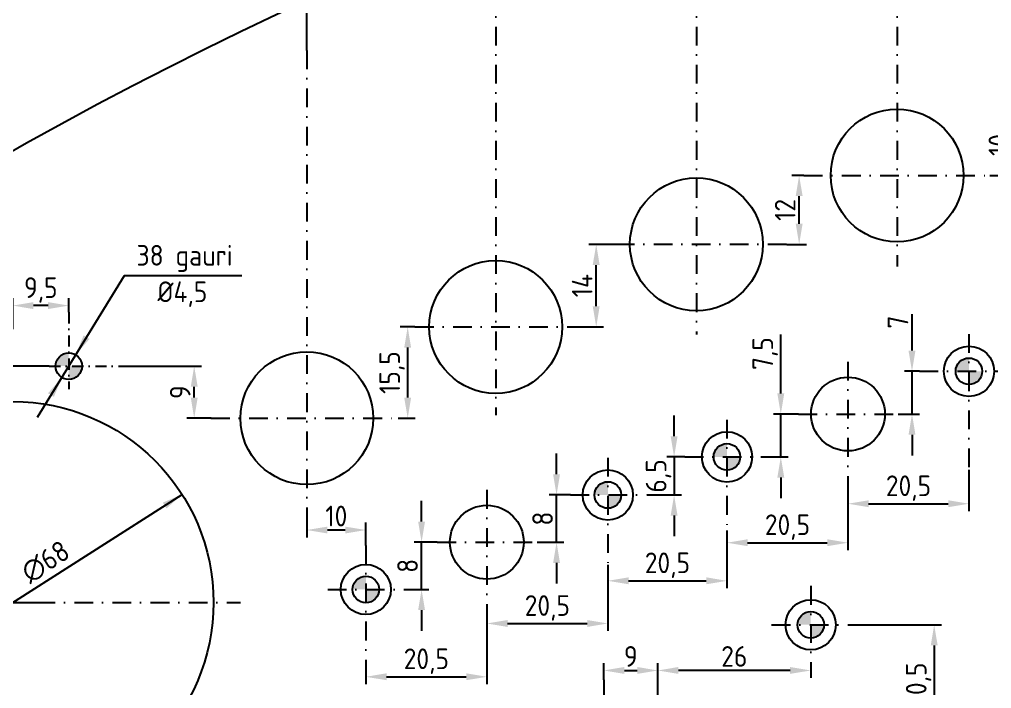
# Model space of a CAD drawing. Header units: millimetres. Extents: x 37 to 1354, y 67 to 1081.
# Drawn here: x 172.2 to 336.9, y 404.3 to 517.7 of the extents above; entities that cross this region are included whole.
import ezdxf

# ---------------------------------------------------------------- set-up
doc = ezdxf.new("R2010")
doc.units = ezdxf.units.MM
doc.linetypes.add('DASHDOT2', pattern=[12.7, 6.35, -3.175, 0, -3.175])
doc.layers.add('AXE', color=1, linetype='DASHDOT2')
doc.layers.add('COTE', color=1, linetype='Continuous')
doc.styles.add('ISOCPR', font='isocp.shx')
doc.dimstyles.new('ISO-25', dxfattribs={"dimtxt": 2.5, "dimasz": 2.5, "dimexe": 1.25, "dimexo": 0.625, "dimtad": 1, "dimtxsty": 'Standard', "dimcen": 2.5, "dimadec": 0, "dimazin": 0, "dimtfac": 1, "dimtmove": 0, "dimatfit": 3, "dimfxl": 1, "dimarcsym": 0})

# ---------------------------------------------------------------- blocks, each defined once
blk = doc.blocks.new('*D363')
at = {"layer": 'COTE', "color": 1, "linetype": 'Continuous', "transparency": 16777216}
for p, q in [((500.56, 581.96), (75.81, 581.96)), ((77.06, 280.46), (77.06, 578.46)), ((788.56, 276.96), (75.81, 276.96))]:
    blk.add_line(p, q, dxfattribs=at)
for points in [[(76.47, 578.46), (77.64, 578.46), (77.06, 581.96)], [(76.47, 280.46), (77.64, 280.46), (77.06, 276.96)]]:
    blk.add_solid(points, dxfattribs=at)
at = {"layer": 'Defpoints', "color": 0, "linetype": 'Continuous', "transparency": 16777216}
for p in [(77.06, 581.96), (500.56, 581.96), (788.56, 276.96)]:
    blk.add_point(p, dxfattribs=at)
at = {"layer": 'COTE', "color": 1, "linetype": 'Continuous', "transparency": 16777216, "insert": (74.68, 436.27), "char_height": 3.5, "attachment_point": 5, "rotation": 90, "style": 'ISOCPR'}
blk.add_mtext('305', dxfattribs=at)
blk = doc.blocks.new('*D365')
at = {"layer": 'COTE', "color": 1, "linetype": 'Continuous', "transparency": 16777216}
for p, q in [((93.06, 436.01), (93.06, 599.21)), ((96.56, 597.96), (904.56, 597.96)), ((908.06, 436.01), (908.06, 599.21))]:
    blk.add_line(p, q, dxfattribs=at)
for points in [[(96.56, 598.55), (96.56, 597.38), (93.06, 597.96)], [(904.56, 598.55), (904.56, 597.38), (908.06, 597.96)]]:
    blk.add_solid(points, dxfattribs=at)
at = {"layer": 'Defpoints', "color": 0, "linetype": 'Continuous', "transparency": 16777216}
for p in [(908.06, 597.96), (93.06, 436.01), (908.06, 436.01)]:
    blk.add_point(p, dxfattribs=at)
at = {"layer": 'COTE', "color": 1, "linetype": 'Continuous', "transparency": 16777216, "insert": (500.56, 600.34), "char_height": 3.5, "attachment_point": 5, "style": 'ISOCPR'}
blk.add_mtext('815', dxfattribs=at)
blk = doc.blocks.new('*D367')
at = {"layer": 'COTE', "color": 1, "linetype": 'Continuous', "transparency": 16777216}
for p, q in [((93.06, 436.01), (93.06, 591.21)), ((96.56, 589.96), (513.06, 589.96)), ((516.56, 574.88), (516.56, 591.21))]:
    blk.add_line(p, q, dxfattribs=at)
for points in [[(96.56, 590.55), (96.56, 589.38), (93.06, 589.96)], [(513.06, 590.55), (513.06, 589.38), (516.56, 589.96)]]:
    blk.add_solid(points, dxfattribs=at)
at = {"layer": 'Defpoints', "color": 0, "linetype": 'Continuous', "transparency": 16777216}
for p in [(516.56, 589.96), (516.56, 574.88), (93.06, 436.01)]:
    blk.add_point(p, dxfattribs=at)
at = {"layer": 'COTE', "color": 1, "linetype": 'Continuous', "transparency": 16777216, "insert": (304.81, 592.6), "char_height": 3.5, "attachment_point": 5, "style": 'ISOCPR'}
blk.add_mtext('423,5', dxfattribs=at)
blk = doc.blocks.new('*D368')
at = {"layer": 'COTE', "color": 1, "linetype": 'Continuous', "transparency": 16777216}
for p, q in [((500.56, 581.96), (83.81, 581.96)), ((85.06, 439.45), (85.06, 578.46)), ((107.05, 435.95), (83.81, 435.95))]:
    blk.add_line(p, q, dxfattribs=at)
for points in [[(84.47, 578.46), (85.64, 578.46), (85.06, 581.96)], [(84.47, 439.45), (85.64, 439.45), (85.06, 435.95)]]:
    blk.add_solid(points, dxfattribs=at)
at = {"layer": 'Defpoints', "color": 0, "linetype": 'Continuous', "transparency": 16777216}
for p in [(85.06, 581.96), (500.56, 581.96), (107.05, 435.95)]:
    blk.add_point(p, dxfattribs=at)
at = {"layer": 'COTE', "color": 1, "linetype": 'Continuous', "transparency": 16777216, "insert": (82.68, 508.95), "char_height": 3.5, "attachment_point": 5, "rotation": 90, "style": 'ISOCPR'}
blk.add_mtext('146', dxfattribs=at)
blk = doc.blocks.new('*D371')
at = {"layer": 'COTE', "color": 1, "linetype": 'Continuous', "transparency": 16777216}
for p, q in [((93.06, 436.01), (93.06, 529.86)), ((220.87, 512.4), (220.87, 529.86)), ((217.37, 528.61), (96.56, 528.61))]:
    blk.add_line(p, q, dxfattribs=at)
for points in [[(96.56, 529.19), (96.56, 528.03), (93.06, 528.61)], [(217.37, 529.19), (217.37, 528.03), (220.87, 528.61)]]:
    blk.add_solid(points, dxfattribs=at)
at = {"layer": 'Defpoints', "color": 0, "linetype": 'Continuous', "transparency": 16777216}
for p in [(93.06, 528.61), (220.87, 512.4), (93.06, 436.01)]:
    blk.add_point(p, dxfattribs=at)
at = {"layer": 'COTE', "color": 1, "linetype": 'Continuous', "transparency": 16777216, "insert": (156.96, 530.99), "char_height": 3.5, "attachment_point": 5, "style": 'ISOCPR'}
blk.add_mtext('128', dxfattribs=at)
blk = doc.blocks.new('*D198')
at = {"layer": 'COTE', "color": 1, "linetype": 'Continuous', "transparency": 16777216}
for p, q in [((251.37, 417.59), (251.37, 405.09)), ((230.87, 408.37), (230.87, 405.09)), ((234.37, 406.34), (247.87, 406.34))]:
    blk.add_line(p, q, dxfattribs=at)
for points in [[(234.37, 406.93), (234.37, 405.76), (230.87, 406.34)], [(247.87, 406.93), (247.87, 405.76), (251.37, 406.34)]]:
    blk.add_solid(points, dxfattribs=at)
at = {"layer": 'Defpoints', "color": 0, "linetype": 'Continuous', "transparency": 16777216}
for p in [(251.37, 417.59), (230.87, 408.37), (251.37, 406.34)]:
    blk.add_point(p, dxfattribs=at)
at = {"layer": 'COTE', "color": 1, "linetype": 'Continuous', "transparency": 16777216, "insert": (241.12, 408.98), "char_height": 3.5, "attachment_point": 5, "style": 'ISOCPR'}
blk.add_mtext('20,5', dxfattribs=at)
blk = doc.blocks.new('*D199')
at = {"layer": 'COTE', "color": 1, "linetype": 'Continuous', "transparency": 16777216}
for p, q in [((239.19, 465.58), (236.71, 465.58)), ((237.96, 453.63), (237.96, 462.08)), ((236.33, 450.13), (239.21, 450.13))]:
    blk.add_line(p, q, dxfattribs=at)
for points in [[(237.37, 462.08), (238.54, 462.08), (237.96, 465.58)], [(237.37, 453.63), (238.54, 453.63), (237.96, 450.13)]]:
    blk.add_solid(points, dxfattribs=at)
at = {"layer": 'Defpoints', "color": 0, "linetype": 'Continuous', "transparency": 16777216}
for p in [(237.96, 465.58), (239.19, 465.58), (236.33, 450.13)]:
    blk.add_point(p, dxfattribs=at)
at = {"layer": 'COTE', "color": 1, "linetype": 'Continuous', "transparency": 16777216, "insert": (235.32, 457.85), "char_height": 3.5, "attachment_point": 5, "rotation": 90, "style": 'ISOCPR'}
blk.add_mtext('15,5', dxfattribs=at)
blk = doc.blocks.new('*D203')
at = {"layer": 'COTE', "color": 1, "linetype": 'Continuous', "transparency": 16777216}
for p, q in [((93.05, 435.95), (93.05, 259.71)), ((212.56, 287.96), (212.56, 259.71)), ((96.55, 260.96), (209.06, 260.96))]:
    blk.add_line(p, q, dxfattribs=at)
for points in [[(96.55, 261.55), (96.55, 260.38), (93.05, 260.96)], [(209.06, 261.55), (209.06, 260.38), (212.56, 260.96)]]:
    blk.add_solid(points, dxfattribs=at)
at = {"layer": 'Defpoints', "color": 0, "linetype": 'Continuous', "transparency": 16777216}
for p in [(93.05, 435.95), (212.56, 287.96), (212.56, 260.96)]:
    blk.add_point(p, dxfattribs=at)
at = {"layer": 'COTE', "color": 1, "linetype": 'Continuous', "transparency": 16777216, "insert": (152.8, 263.6), "char_height": 3.5, "attachment_point": 5, "style": 'ISOCPR'}
blk.add_mtext('119,5', dxfattribs=at)
blk = doc.blocks.new('*D206')
at = {"layer": 'COTE', "color": 1, "linetype": 'Continuous', "transparency": 16777216}
for p, q in [((177.22, 458.95), (123.99, 458.95)), ((125.24, 422.45), (125.24, 455.45)), ((129.17, 418.95), (123.99, 418.95))]:
    blk.add_line(p, q, dxfattribs=at)
for points in [[(124.66, 455.45), (125.82, 455.45), (125.24, 458.95)], [(124.66, 422.45), (125.82, 422.45), (125.24, 418.95)]]:
    blk.add_solid(points, dxfattribs=at)
at = {"layer": 'Defpoints', "color": 0, "linetype": 'Continuous', "transparency": 16777216}
for p in [(125.24, 458.95), (177.22, 458.95), (129.17, 418.95)]:
    blk.add_point(p, dxfattribs=at)
at = {"layer": 'COTE', "color": 1, "linetype": 'Continuous', "transparency": 16777216, "insert": (122.87, 438.95), "char_height": 3.5, "attachment_point": 5, "rotation": 90, "style": 'ISOCPR'}
blk.add_mtext('40', dxfattribs=at)
blk = doc.blocks.new('*D216')
at = {"layer": 'COTE', "color": 1, "linetype": 'Continuous', "transparency": 16777216}
for p, q in [((171.05, 465.18), (171.05, 470.45)), ((180.54, 468.06), (180.54, 470.45)), ((177.04, 469.2), (174.55, 469.2))]:
    blk.add_line(p, q, dxfattribs=at)
for points in [[(174.55, 469.78), (174.55, 468.61), (171.05, 469.2)], [(177.04, 469.78), (177.04, 468.61), (180.54, 469.2)]]:
    blk.add_solid(points, dxfattribs=at)
at = {"layer": 'Defpoints', "color": 0, "linetype": 'Continuous', "transparency": 16777216}
for p in [(171.05, 469.2), (180.54, 468.06), (171.05, 465.18)]:
    blk.add_point(p, dxfattribs=at)
at = {"layer": 'COTE', "color": 1, "linetype": 'Continuous', "transparency": 16777216, "insert": (175.8, 471.83), "char_height": 3.5, "attachment_point": 5, "style": 'ISOCPR'}
blk.add_mtext('9,5', dxfattribs=at)
blk = doc.blocks.new('*D217')
at = {"layer": 'COTE', "color": 1, "linetype": 'Continuous', "transparency": 16777216}
for p, q in [((189.5, 458.95), (203.04, 458.95)), ((201.79, 453.63), (201.79, 455.45)), ((204.64, 450.13), (200.54, 450.13))]:
    blk.add_line(p, q, dxfattribs=at)
for points in [[(201.21, 455.45), (202.38, 455.45), (201.79, 458.95)], [(201.21, 453.63), (202.38, 453.63), (201.79, 450.13)]]:
    blk.add_solid(points, dxfattribs=at)
at = {"layer": 'Defpoints', "color": 0, "linetype": 'Continuous', "transparency": 16777216}
for p in [(189.5, 458.95), (201.79, 458.95), (204.64, 450.13)]:
    blk.add_point(p, dxfattribs=at)
at = {"layer": 'COTE', "color": 1, "linetype": 'Continuous', "transparency": 16777216, "insert": (199.42, 454.54), "char_height": 3.5, "attachment_point": 5, "rotation": 90, "style": 'ISOCPR'}
blk.add_mtext('9', dxfattribs=at)
blk = doc.blocks.new('*D218')
at = {"layer": 'COTE', "color": 1, "linetype": 'Continuous', "transparency": 16777216}
for p, q in [((220.87, 434.83), (220.87, 429.94)), ((230.87, 428.59), (230.87, 432.44)), ((227.37, 431.19), (224.37, 431.19))]:
    blk.add_line(p, q, dxfattribs=at)
for points in [[(224.37, 431.77), (224.37, 430.61), (220.87, 431.19)], [(227.37, 431.77), (227.37, 430.61), (230.87, 431.19)]]:
    blk.add_solid(points, dxfattribs=at)
at = {"layer": 'Defpoints', "color": 0, "linetype": 'Continuous', "transparency": 16777216}
for p in [(220.87, 434.83), (220.87, 431.19), (230.87, 428.59)]:
    blk.add_point(p, dxfattribs=at)
at = {"layer": 'COTE', "color": 1, "linetype": 'Continuous', "transparency": 16777216, "insert": (225.87, 433.56), "char_height": 3.5, "attachment_point": 5, "style": 'ISOCPR'}
blk.add_mtext('10', dxfattribs=at)
blk = doc.blocks.new('*D224')
at = {"layer": 'COTE', "color": 1, "linetype": 'Continuous', "transparency": 16777216}
for p, q in [((342.94, 501.56), (339.25, 501.56)), ((340.5, 494.73), (340.5, 498.06)), ((336.58, 491.23), (341.75, 491.23))]:
    blk.add_line(p, q, dxfattribs=at)
for points in [[(339.92, 498.06), (341.08, 498.06), (340.5, 501.56)], [(339.92, 494.73), (341.08, 494.73), (340.5, 491.23)]]:
    blk.add_solid(points, dxfattribs=at)
at = {"layer": 'Defpoints', "color": 0, "linetype": 'Continuous', "transparency": 16777216}
for p in [(340.5, 501.56), (342.94, 501.56), (336.58, 491.23)]:
    blk.add_point(p, dxfattribs=at)
at = {"layer": 'COTE', "color": 1, "linetype": 'Continuous', "transparency": 16777216, "insert": (338.12, 496.4), "char_height": 3.5, "attachment_point": 5, "rotation": 90, "style": 'ISOCPR'}
blk.add_mtext('10', dxfattribs=at)
blk = doc.blocks.new('*D225')
at = {"layer": 'COTE', "color": 1, "linetype": 'Continuous', "transparency": 16777216}
for p, q in [((271.87, 425.29), (271.87, 414.12)), ((251.37, 417.59), (251.37, 414.12)), ((254.87, 415.37), (268.37, 415.37))]:
    blk.add_line(p, q, dxfattribs=at)
for points in [[(254.87, 415.95), (254.87, 414.78), (251.37, 415.37)], [(268.37, 415.95), (268.37, 414.78), (271.87, 415.37)]]:
    blk.add_solid(points, dxfattribs=at)
at = {"layer": 'Defpoints', "color": 0, "linetype": 'Continuous', "transparency": 16777216}
for p in [(271.87, 425.29), (251.37, 417.59), (271.87, 415.37)]:
    blk.add_point(p, dxfattribs=at)
at = {"layer": 'COTE', "color": 1, "linetype": 'Continuous', "transparency": 16777216, "insert": (261.62, 418), "char_height": 3.5, "attachment_point": 5, "style": 'ISOCPR'}
blk.add_mtext('20,5', dxfattribs=at)
blk = doc.blocks.new('*D226')
at = {"layer": 'COTE', "color": 1, "linetype": 'Continuous', "transparency": 16777216}
for p, q in [((240.31, 432.63), (240.31, 436.13)), ((242.98, 429.13), (239.06, 429.13)), ((240.31, 421.13), (240.31, 429.13)), ((237.47, 421.13), (241.56, 421.13)), ((240.31, 417.63), (240.31, 414.13))]:
    blk.add_line(p, q, dxfattribs=at)
for points in [[(239.73, 432.63), (240.9, 432.63), (240.31, 429.13)], [(239.73, 417.63), (240.9, 417.63), (240.31, 421.13)]]:
    blk.add_solid(points, dxfattribs=at)
at = {"layer": 'Defpoints', "color": 0, "linetype": 'Continuous', "transparency": 16777216}
for p in [(240.31, 429.13), (242.98, 429.13), (237.47, 421.13)]:
    blk.add_point(p, dxfattribs=at)
at = {"layer": 'COTE', "color": 1, "linetype": 'Continuous', "transparency": 16777216, "insert": (237.94, 425.13), "char_height": 3.5, "attachment_point": 5, "rotation": 90, "style": 'ISOCPR'}
blk.add_mtext('8', dxfattribs=at)
blk = doc.blocks.new('*D227')
at = {"layer": 'COTE', "color": 1, "linetype": 'Continuous', "transparency": 16777216}
for p, q in [((280.34, 400.59), (280.34, 408.66)), ((302.74, 407.41), (283.84, 407.41)), ((306.24, 408.27), (306.24, 406.16))]:
    blk.add_line(p, q, dxfattribs=at)
for points in [[(283.84, 408), (283.84, 406.83), (280.34, 407.41)], [(302.74, 408), (302.74, 406.83), (306.24, 407.41)]]:
    blk.add_solid(points, dxfattribs=at)
at = {"layer": 'Defpoints', "color": 0, "linetype": 'Continuous', "transparency": 16777216}
for p in [(280.34, 407.41), (306.24, 408.27), (280.34, 400.59)]:
    blk.add_point(p, dxfattribs=at)
at = {"layer": 'COTE', "color": 1, "linetype": 'Continuous', "transparency": 16777216, "insert": (293.29, 409.79), "char_height": 3.5, "attachment_point": 5, "style": 'ISOCPR'}
blk.add_mtext('26', dxfattribs=at)
blk = doc.blocks.new('*D233')
at = {"layer": 'COTE', "color": 1, "linetype": 'Continuous', "transparency": 16777216}
for p, q in [((271.17, 405.85), (271.17, 408.66)), ((280.34, 400.33), (280.34, 408.66)), ((274.67, 407.41), (276.84, 407.41))]:
    blk.add_line(p, q, dxfattribs=at)
for points in [[(274.67, 408), (274.67, 406.83), (271.17, 407.41)], [(276.84, 408), (276.84, 406.83), (280.34, 407.41)]]:
    blk.add_solid(points, dxfattribs=at)
at = {"layer": 'Defpoints', "color": 0, "linetype": 'Continuous', "transparency": 16777216}
for p in [(280.34, 407.41), (271.17, 405.85), (280.34, 400.33)]:
    blk.add_point(p, dxfattribs=at)
at = {"layer": 'COTE', "color": 1, "linetype": 'Continuous', "transparency": 16777216, "insert": (275.75, 409.79), "char_height": 3.5, "attachment_point": 5, "style": 'ISOCPR'}
blk.add_mtext('9', dxfattribs=at)
blk = doc.blocks.new('*D238')
at = {"layer": 'COTE', "color": 1, "linetype": 'Continuous', "transparency": 16777216}
for p, q in [((313.06, 415.14), (328.41, 415.14)), ((327.16, 411.64), (327.16, 398.19)), ((326.14, 394.69), (328.41, 394.69))]:
    blk.add_line(p, q, dxfattribs=at)
for points in [[(326.58, 411.64), (327.75, 411.64), (327.16, 415.14)], [(326.58, 398.19), (327.75, 398.19), (327.16, 394.69)]]:
    blk.add_solid(points, dxfattribs=at)
at = {"layer": 'Defpoints', "color": 0, "linetype": 'Continuous', "transparency": 16777216}
for p in [(313.06, 415.14), (326.14, 394.69), (327.16, 394.69)]:
    blk.add_point(p, dxfattribs=at)
at = {"layer": 'COTE', "color": 1, "linetype": 'Continuous', "transparency": 16777216, "insert": (324.52, 404.92), "char_height": 3.5, "attachment_point": 5, "rotation": 90, "style": 'ISOCPR'}
blk.add_mtext('20,5', dxfattribs=at)
blk = doc.blocks.new('*D240')
at = {"layer": 'COTE', "color": 1, "linetype": 'Continuous', "transparency": 16777216}
for p, q in [((292.05, 431.13), (292.05, 421.34)), ((271.87, 425.29), (271.87, 421.34)), ((275.37, 422.59), (288.55, 422.59))]:
    blk.add_line(p, q, dxfattribs=at)
for points in [[(275.37, 423.18), (275.37, 422.01), (271.87, 422.59)], [(288.55, 423.18), (288.55, 422.01), (292.05, 422.59)]]:
    blk.add_solid(points, dxfattribs=at)
at = {"layer": 'Defpoints', "color": 0, "linetype": 'Continuous', "transparency": 16777216}
for p in [(292.05, 431.13), (271.87, 425.29), (292.05, 422.59)]:
    blk.add_point(p, dxfattribs=at)
at = {"layer": 'COTE', "color": 1, "linetype": 'Continuous', "transparency": 16777216, "insert": (281.96, 425.23), "char_height": 3.5, "attachment_point": 5, "style": 'ISOCPR'}
blk.add_mtext('20,5', dxfattribs=at)
blk = doc.blocks.new('*D241')
at = {"layer": 'COTE', "color": 1, "linetype": 'Continuous', "transparency": 16777216}
for p, q in [((263.18, 440.63), (263.18, 444.13)), ((265.54, 437.13), (261.93, 437.13)), ((263.18, 429.13), (263.18, 437.13)), ((259.88, 429.13), (264.43, 429.13)), ((263.18, 425.63), (263.18, 422.13))]:
    blk.add_line(p, q, dxfattribs=at)
for points in [[(262.6, 440.63), (263.76, 440.63), (263.18, 437.13)], [(262.6, 425.63), (263.76, 425.63), (263.18, 429.13)]]:
    blk.add_solid(points, dxfattribs=at)
at = {"layer": 'Defpoints', "color": 0, "linetype": 'Continuous', "transparency": 16777216}
for p in [(263.18, 437.13), (265.54, 437.13), (259.88, 429.13)]:
    blk.add_point(p, dxfattribs=at)
at = {"layer": 'COTE', "color": 1, "linetype": 'Continuous', "transparency": 16777216, "insert": (260.81, 433.13), "char_height": 3.5, "attachment_point": 5, "rotation": 90, "style": 'ISOCPR'}
blk.add_mtext('8', dxfattribs=at)
blk = doc.blocks.new('*D242')
at = {"layer": 'COTE', "color": 1, "linetype": 'Continuous', "transparency": 16777216}
for p, q in [((283.1, 447.07), (283.1, 450.57)), ((284.9, 443.57), (281.85, 443.57)), ((283.1, 443.57), (283.1, 437.13)), ((278.45, 437.13), (284.35, 437.13)), ((283.1, 433.63), (283.1, 430.13))]:
    blk.add_line(p, q, dxfattribs=at)
for points in [[(282.51, 447.07), (283.68, 447.07), (283.1, 443.57)], [(282.51, 433.63), (283.68, 433.63), (283.1, 437.13)]]:
    blk.add_solid(points, dxfattribs=at)
at = {"layer": 'Defpoints', "color": 0, "linetype": 'Continuous', "transparency": 16777216}
for p in [(284.9, 443.57), (278.45, 437.13), (283.1, 437.13)]:
    blk.add_point(p, dxfattribs=at)
at = {"layer": 'COTE', "color": 1, "linetype": 'Continuous', "transparency": 16777216, "insert": (280.46, 440.35), "char_height": 3.5, "attachment_point": 5, "rotation": 90, "style": 'ISOCPR'}
blk.add_mtext('6,5', dxfattribs=at)
blk = doc.blocks.new('*D243')
at = {"layer": 'COTE', "color": 1, "linetype": 'Continuous', "transparency": 16777216}
for p, q in [((273.19, 479.57), (268.65, 479.57)), ((269.9, 469.08), (269.9, 476.07)), ((268.02, 465.58), (271.15, 465.58))]:
    blk.add_line(p, q, dxfattribs=at)
for points in [[(269.31, 476.07), (270.48, 476.07), (269.9, 479.57)], [(269.31, 469.08), (270.48, 469.08), (269.9, 465.58)]]:
    blk.add_solid(points, dxfattribs=at)
at = {"layer": 'Defpoints', "color": 0, "linetype": 'Continuous', "transparency": 16777216}
for p in [(269.9, 479.57), (273.19, 479.57), (268.02, 465.58)]:
    blk.add_point(p, dxfattribs=at)
at = {"layer": 'COTE', "color": 1, "linetype": 'Continuous', "transparency": 16777216, "insert": (267.52, 472.58), "char_height": 3.5, "attachment_point": 5, "rotation": 90, "style": 'ISOCPR'}
blk.add_mtext('14', dxfattribs=at)
blk = doc.blocks.new('*D244')
at = {"layer": 'COTE', "color": 1, "linetype": 'Continuous', "transparency": 16777216}
for p, q in [((323.4, 461.57), (323.4, 467.72)), ((324.67, 458.07), (322.15, 458.07)), ((323.4, 450.83), (323.4, 458.07)), ((321.06, 450.83), (324.65, 450.83)), ((323.4, 447.33), (323.4, 443.83))]:
    blk.add_line(p, q, dxfattribs=at)
for points in [[(322.81, 461.57), (323.98, 461.57), (323.4, 458.07)], [(322.81, 447.33), (323.98, 447.33), (323.4, 450.83)]]:
    blk.add_solid(points, dxfattribs=at)
at = {"layer": 'Defpoints', "color": 0, "linetype": 'Continuous', "transparency": 16777216}
for p in [(323.4, 458.07), (324.67, 458.07), (321.06, 450.83)]:
    blk.add_point(p, dxfattribs=at)
at = {"layer": 'COTE', "color": 1, "linetype": 'Continuous', "transparency": 16777216, "insert": (321.02, 466.4), "char_height": 3.5, "attachment_point": 5, "rotation": 90, "style": 'ISOCPR'}
blk.add_mtext('7', dxfattribs=at)
blk = doc.blocks.new('*D245')
at = {"layer": 'COTE', "color": 1, "linetype": 'Continuous', "transparency": 16777216}
for p, q in [((301.17, 454.33), (301.17, 464.3)), ((304.16, 450.83), (299.92, 450.83)), ((301.17, 443.57), (301.17, 450.83)), ((299.06, 443.57), (302.42, 443.57)), ((301.17, 440.07), (301.17, 436.57))]:
    blk.add_line(p, q, dxfattribs=at)
for points in [[(300.59, 454.33), (301.76, 454.33), (301.17, 450.83)], [(300.59, 440.07), (301.76, 440.07), (301.17, 443.57)]]:
    blk.add_solid(points, dxfattribs=at)
at = {"layer": 'Defpoints', "color": 0, "linetype": 'Continuous', "transparency": 16777216}
for p in [(304.16, 450.83), (299.06, 443.57), (301.17, 443.57)]:
    blk.add_point(p, dxfattribs=at)
at = {"layer": 'COTE', "color": 1, "linetype": 'Continuous', "transparency": 16777216, "insert": (298.53, 461.07), "char_height": 3.5, "attachment_point": 5, "rotation": 90, "style": 'ISOCPR'}
blk.add_mtext('7,5', dxfattribs=at)
blk = doc.blocks.new('*D246')
at = {"layer": 'COTE', "color": 1, "linetype": 'Continuous', "transparency": 16777216}
for p, q in [((333.05, 441.41), (333.05, 434.4)), ((312.55, 438.18), (312.55, 434.4)), ((316.05, 435.65), (329.55, 435.65))]:
    blk.add_line(p, q, dxfattribs=at)
for points in [[(316.05, 436.23), (316.05, 435.06), (312.55, 435.65)], [(329.55, 436.23), (329.55, 435.06), (333.05, 435.65)]]:
    blk.add_solid(points, dxfattribs=at)
at = {"layer": 'Defpoints', "color": 0, "linetype": 'Continuous', "transparency": 16777216}
for p in [(333.05, 441.41), (312.55, 438.18), (333.05, 435.65)]:
    blk.add_point(p, dxfattribs=at)
at = {"layer": 'COTE', "color": 1, "linetype": 'Continuous', "transparency": 16777216, "insert": (322.8, 438.28), "char_height": 3.5, "attachment_point": 5, "style": 'ISOCPR'}
blk.add_mtext('20,5', dxfattribs=at)
blk = doc.blocks.new('*D247')
at = {"layer": 'COTE', "color": 1, "linetype": 'Continuous', "transparency": 16777216}
for p, q in [((312.55, 438.18), (312.55, 427.79)), ((292.05, 431.13), (292.05, 427.79)), ((295.55, 429.04), (309.05, 429.04))]:
    blk.add_line(p, q, dxfattribs=at)
for points in [[(295.55, 429.63), (295.55, 428.46), (292.05, 429.04)], [(309.05, 429.63), (309.05, 428.46), (312.55, 429.04)]]:
    blk.add_solid(points, dxfattribs=at)
at = {"layer": 'Defpoints', "color": 0, "linetype": 'Continuous', "transparency": 16777216}
for p in [(312.55, 438.18), (292.05, 431.13), (312.55, 429.04)]:
    blk.add_point(p, dxfattribs=at)
at = {"layer": 'COTE', "color": 1, "linetype": 'Continuous', "transparency": 16777216, "insert": (302.3, 431.68), "char_height": 3.5, "attachment_point": 5, "style": 'ISOCPR'}
blk.add_mtext('20,5', dxfattribs=at)
blk = doc.blocks.new('*D248')
at = {"layer": 'COTE', "color": 1, "linetype": 'Continuous', "transparency": 16777216}
for p, q in [((305.08, 491.23), (303.03, 491.23)), ((304.28, 483.07), (304.28, 487.73)), ((302.17, 479.57), (305.53, 479.57))]:
    blk.add_line(p, q, dxfattribs=at)
for points in [[(303.7, 487.73), (304.87, 487.73), (304.28, 491.23)], [(303.7, 483.07), (304.87, 483.07), (304.28, 479.57)]]:
    blk.add_solid(points, dxfattribs=at)
at = {"layer": 'Defpoints', "color": 0, "linetype": 'Continuous', "transparency": 16777216}
for p in [(304.28, 491.23), (305.08, 491.23), (302.17, 479.57)]:
    blk.add_point(p, dxfattribs=at)
at = {"layer": 'COTE', "color": 1, "linetype": 'Continuous', "transparency": 16777216, "insert": (301.91, 485.4), "char_height": 3.5, "attachment_point": 5, "rotation": 90, "style": 'ISOCPR'}
blk.add_mtext('12', dxfattribs=at)
blk = doc.blocks.new('*D262')
at = {"layer": 'COTE', "color": 1, "linetype": 'Continuous', "transparency": 16777216}
for p, q in [((220.87, 512.4), (220.87, 529.86)), ((252.87, 528.61), (252.87, 529.86)), ((224.37, 528.61), (249.37, 528.61))]:
    blk.add_line(p, q, dxfattribs=at)
for points in [[(224.37, 529.19), (224.37, 528.03), (220.87, 528.61)], [(249.37, 529.19), (249.37, 528.03), (252.87, 528.61)]]:
    blk.add_solid(points, dxfattribs=at)
at = {"layer": 'Defpoints', "color": 0, "linetype": 'Continuous', "transparency": 16777216}
for p in [(252.87, 528.61), (252.87, 528.61), (220.87, 512.4)]:
    blk.add_point(p, dxfattribs=at)
at = {"layer": 'COTE', "color": 1, "linetype": 'Continuous', "transparency": 16777216, "insert": (230.34, 530.99), "char_height": 3.5, "attachment_point": 5, "style": 'ISOCPR'}
blk.add_mtext('32', dxfattribs=at)

msp = doc.modelspace()

# ---------------------------------------------------------------- hatches: boundary and pattern name
at = {"layer": 'COTE', "linetype": 'Continuous'}
h = msp.add_hatch(color=2, dxfattribs=at)
h.paths.add_polyline_path([(180.536, 461.197, 0.4142136), (178.286, 458.947), (180.536, 458.947)])
h.paths.add_polyline_path([(182.786, 458.947), (180.536, 458.947), (180.536, 456.697, 0.4142136)])
h = msp.add_hatch(color=2, dxfattribs=at)
h.paths.add_polyline_path([(333.053, 460.323, 0.4142136), (330.803, 458.073), (333.053, 458.073)])
h.paths.add_polyline_path([(333.053, 455.823, 0.4142136), (335.303, 458.073), (333.053, 458.073)])
h = msp.add_hatch(color=2, dxfattribs=at)
h.paths.add_polyline_path([(292.053, 443.573), (292.053, 445.823, 0.4142136), (289.803, 443.573)])
h.paths.add_polyline_path([(294.303, 443.573), (292.053, 443.573), (292.053, 441.323, 0.4142136)])
h = msp.add_hatch(color=2, dxfattribs=at)
h.paths.add_polyline_path([(271.871, 439.375, 0.4142136), (269.621, 437.125), (271.871, 437.125)])
h.paths.add_polyline_path([(274.121, 437.125), (271.871, 437.125), (271.871, 434.875, 0.4142136)])
h = msp.add_hatch(color=2, dxfattribs=at)
h.paths.add_polyline_path([(230.871, 423.375, 0.4142136), (228.621, 421.125), (230.871, 421.125)])
h.paths.add_polyline_path([(233.121, 421.125), (230.871, 421.125), (230.871, 418.875, 0.4142136)])
h = msp.add_hatch(color=2, dxfattribs=at)
h.paths.add_polyline_path([(306.243, 417.394, 0.4142136), (303.993, 415.144), (306.243, 415.144)])
h.paths.add_polyline_path([(308.493, 415.144), (306.243, 415.144), (306.243, 412.894, 0.4142136)])

# ---------------------------------------------------------------- linework, layer by layer
at = {"color": 1}
for p, q in [((189.937, 474.254), (175.178, 450.222)), ((209.864, 474.254), (189.937, 474.254))]:
    msp.add_line(p, q, dxfattribs=at)
for points in [[(183.048, 464.152), (184.043, 463.542), (181.714, 460.865)], [(177.03, 454.353), (178.024, 453.742), (179.359, 457.03)]]:
    msp.add_solid(points, dxfattribs=at)
at = {"layer": 'AXE', "color": 1, "linetype": 'DASHDOT2', "ltscale": 0.5}
for p, q in [((252.871, 522.875), (252.871, 450.637)), ((286.871, 522.875), (286.871, 464.31)), ((320.871, 522.875), (320.871, 475.817)), ((220.871, 512.397), (220.871, 434.832)), ((305.083, 491.234), (336.584, 491.234)), ((273.186, 479.573), (302.172, 479.573)), ((239.186, 465.582), (268.018, 465.582)), ((333.053, 464.356), (333.053, 441.414)), ((312.553, 459.683), (312.553, 438.175)), ((324.669, 458.073), (338.72, 458.073)), ((204.635, 450.125), (236.335, 450.125)), ((292.053, 449.856), (292.053, 431.131)), ((304.161, 450.83), (321.064, 450.83)), ((271.871, 443.409), (271.871, 425.289)), ((284.895, 443.573), (299.064, 443.573)), ((251.371, 437.979), (251.371, 417.595)), ((265.54, 437.125), (278.446, 437.125)), ((230.871, 428.587), (230.871, 408.37)), ((242.979, 429.125), (259.882, 429.125)), ((306.243, 421.722), (306.243, 408.274)), ((224.428, 421.125), (237.47, 421.125)), ((175.055, 418.947), (209.626, 418.947)), ((299.613, 415.144), (313.065, 415.144)), ((271.172, 405.849), (271.172, 392.4))]:
    msp.add_line(p, q, dxfattribs=at)
at = {"layer": 'AXE', "color": 1, "linetype": 'DASHDOT2', "ltscale": 0.3}
for p, q in [((180.536, 468.063), (180.536, 455.07)), ((177.225, 458.947), (189.497, 458.947))]:
    msp.add_line(p, q, dxfattribs=at)
at = {"layer": 'COTE', "color": 1, "linetype": 'Continuous'}
msp.add_line((142.381, 400.676), (199.729, 437.218), dxfattribs=at)
at = {"layer": 'COTE', "color": 7, "linetype": 'Continuous'}
msp.add_line((167.055, 418.947), (175.055, 418.947), dxfattribs=at)
at = {"layer": 'COTE', "color": 140, "linetype": 'Continuous'}
for centre in [(320.871, 491.234), (286.871, 479.573), (252.871, 465.582), (220.871, 450.125)]:
    msp.add_circle(centre, 11.25, dxfattribs=at)
at = {"layer": 'COTE', "color": 7, "linetype": 'Continuous'}
for centre, radius in [((180.536, 458.947), 2.25), ((333.053, 458.073), 4.25), ((333.053, 458.073), 2.25), ((312.553, 450.83), 6.25), ((171.055, 418.947), 34), ((292.053, 443.573), 4.25), ((292.053, 443.573), 2.25), ((271.871, 437.125), 4.25), ((271.871, 437.125), 2.25), ((251.371, 429.125), 6.25), ((230.871, 421.125), 4.25), ((230.871, 421.125), 2.25), ((306.243, 415.144), 4.25), ((306.243, 415.144), 2.25)]:
    msp.add_circle(centre, radius, dxfattribs=at)
msp.add_arc((500.555, -88.037), 670, 53.088594, 126.911406, dxfattribs=at)
at = {"layer": 'COTE', "color": 1, "linetype": 'Continuous'}
msp.add_solid([(196.463, 435.829), (197.09, 434.845), (199.729, 437.218)], dxfattribs=at)

# ---------------------------------------------------------------- texts
at = {"color": 1, "char_height": 3.5, "attachment_point": 5, "style": 'ISOCPR'}
for s, insert in [('38 gauri', (200.165, 477.185)), ('%%c4,5', (199.787, 471.128))]:
    msp.add_mtext(s, dxfattribs=dict(at, insert=insert))
at = {"layer": 'COTE', "color": 1, "linetype": 'Continuous', "insert": (176.593, 425.81), "char_height": 3.5, "attachment_point": 5, "rotation": 32.50523, "style": 'ISOCPR'}
msp.add_mtext('∅68', dxfattribs=at)

# ---------------------------------------------------------------- dimensions: what is measured, and where the dimension line sits
at = {"layer": 'COTE', "color": 1, "linetype": 'Continuous'}
for base, p1, p2, picture, middle in [((908.055, 597.963), (93.055, 436.012), (908.055, 436.012), '*D365', (500.555, 600.338)), ((516.555, 589.963), (93.055, 436.012), (516.555, 574.88), '*D367', (304.805, 592.6)), ((171.055, 469.197), (180.536, 468.063), (171.055, 465.184), '*D216', (175.796, 471.834)), ((333.053, 435.645), (312.553, 438.175), (333.053, 441.414), '*D246', (322.803, 438.283)), ((312.553, 429.045), (292.053, 431.131), (312.553, 438.175), '*D247', (302.303, 431.683)), ((212.555, 260.963), (93.055, 435.947), (212.555, 287.963), '*D203', (152.805, 263.599)), ((220.871, 431.189), (230.871, 428.587), (220.871, 434.832), '*D218', (225.871, 433.564)), ((271.871, 415.367), (251.371, 417.595), (271.871, 425.289), '*D225', (261.621, 418.004)), ((251.371, 406.342), (230.871, 408.37), (251.371, 417.595), '*D198', (241.121, 408.98))]:
    dim = msp.add_linear_dim(base=base, p1=p1, p2=p2, dimstyle='ISO-25', override={"dimtxt": 3.5, "dimasz": 3.5, "dimexo": 0, "dimdec": 1, "dimtxsty": 'ISOCPR', "dimcen": 3.5, "dimclrd": 1, "dimclre": 1, "dimclrt": 1, "dimtdec": 1, "dimlwd": -1, "dimlwe": -1}, dxfattribs=at)
    dim.commit()
    dim.dimension.update_dxf_attribs({"geometry": picture, "text_midpoint": middle})
dim = msp.add_linear_dim(base=(77.055, 581.963), p1=(788.555, 276.963), p2=(500.555, 581.963), angle=90, dimstyle='ISO-25', override={"dimtxt": 3.5, "dimasz": 3.5, "dimexo": 0, "dimdec": 1, "dimtxsty": 'ISOCPR', "dimcen": 3.5, "dimclrd": 1, "dimclre": 1, "dimclrt": 1, "dimtdec": 1, "dimlwd": -1, "dimlwe": -1}, dxfattribs=at)
dim.commit()
dim.dimension.update_dxf_attribs({"geometry": '*D363', "text_midpoint": (77.055, 436.271), "dimtype": 160})
for base, p1, p2, picture, middle in [((85.055, 581.963), (107.055, 435.947), (500.555, 581.963), '*D368', (82.68, 508.955)), ((269.896, 479.573), (268.018, 465.582), (273.186, 479.573), '*D243', (267.521, 472.578)), ((237.957, 465.582), (236.335, 450.125), (239.186, 465.582), '*D199', (235.32, 457.854)), ((125.24, 458.947), (129.174, 418.947), (177.225, 458.947), '*D206', (122.865, 438.947)), ((263.181, 437.125), (259.882, 429.125), (265.54, 437.125), '*D241', (260.806, 433.125)), ((240.313, 429.125), (237.47, 421.125), (242.979, 429.125), '*D226', (237.938, 425.125)), ((327.162, 394.693), (313.065, 415.144), (326.142, 394.693), '*D238', (324.524, 404.919))]:
    dim = msp.add_linear_dim(base=base, p1=p1, p2=p2, angle=90, dimstyle='ISO-25', override={"dimtxt": 3.5, "dimasz": 3.5, "dimexo": 0, "dimdec": 1, "dimtxsty": 'ISOCPR', "dimcen": 3.5, "dimclrd": 1, "dimclre": 1, "dimclrt": 1, "dimtdec": 1, "dimlwd": -1, "dimlwe": -1}, dxfattribs=at)
    dim.commit()
    dim.dimension.update_dxf_attribs({"geometry": picture, "text_midpoint": middle})
for base, p1, p2, text, picture, middle in [((93.055, 528.61), (220.871, 512.397), (93.055, 436.012), '128', '*D371', (156.963, 530.985)), ((292.053, 422.594), (271.871, 425.289), (292.053, 431.131), '20,5', '*D240', (281.962, 425.232)), ((280.338, 407.414), (271.172, 405.849), (280.338, 400.327), '9', '*D233', (275.755, 409.789)), ((280.338, 407.414), (306.243, 408.274), (280.338, 400.587), '26', '*D227', (293.29, 409.789))]:
    dim = msp.add_linear_dim(base=base, p1=p1, p2=p2, text=text, dimstyle='ISO-25', override={"dimtxt": 3.5, "dimasz": 3.5, "dimexo": 0, "dimdec": 1, "dimtxsty": 'ISOCPR', "dimcen": 3.5, "dimclrd": 1, "dimclre": 1, "dimclrt": 1, "dimtdec": 1, "dimlwd": -1, "dimlwe": -1}, dxfattribs=at)
    dim.commit()
    dim.dimension.update_dxf_attribs({"geometry": picture, "text_midpoint": middle})
dim = msp.add_linear_dim(base=(252.871, 528.61), p1=(220.871, 512.397), p2=(252.871, 528.61), dimstyle='ISO-25', override={"dimtxt": 3.5, "dimasz": 3.5, "dimexo": 0, "dimdec": 1, "dimtxsty": 'ISOCPR', "dimcen": 3.5, "dimclrd": 1, "dimclre": 1, "dimclrt": 1, "dimtdec": 1, "dimlwd": -1, "dimlwe": -1}, dxfattribs=at)
dim.commit()
dim.dimension.update_dxf_attribs({"geometry": '*D262', "text_midpoint": (230.341, 528.61), "dimtype": 160})
for base, p1, p2, text, picture, middle in [((340.499, 501.561), (336.584, 491.234), (342.943, 501.561), '10', '*D224', (338.124, 496.398)), ((304.283, 491.234), (302.172, 479.573), (305.083, 491.234), '12', '*D248', (301.908, 485.404)), ((201.794, 458.947), (204.635, 450.125), (189.497, 458.947), '9', '*D217', (199.419, 454.536))]:
    dim = msp.add_linear_dim(base=base, p1=p1, p2=p2, angle=90, text=text, dimstyle='ISO-25', override={"dimtxt": 3.5, "dimasz": 3.5, "dimexo": 0, "dimdec": 1, "dimtxsty": 'ISOCPR', "dimcen": 3.5, "dimclrd": 1, "dimclre": 1, "dimclrt": 1, "dimtdec": 1, "dimlwd": -1, "dimlwe": -1}, dxfattribs=at)
    dim.commit()
    dim.dimension.update_dxf_attribs({"geometry": picture, "text_midpoint": middle})
for base, p1, p2, text, picture, middle in [((323.396, 458.073), (321.064, 450.83), (324.669, 458.073), '7', '*D244', (323.396, 466.398)), ((301.172, 443.573), (304.161, 450.83), (299.064, 443.573), '7,5', '*D245', (301.172, 461.065)), ((283.095, 437.125), (284.895, 443.573), (278.446, 437.125), '6,5', '*D242', (283.095, 440.349))]:
    dim = msp.add_linear_dim(base=base, p1=p1, p2=p2, angle=90, text=text, dimstyle='ISO-25', override={"dimtxt": 3.5, "dimasz": 3.5, "dimexo": 0, "dimdec": 1, "dimtxsty": 'ISOCPR', "dimcen": 3.5, "dimclrd": 1, "dimclre": 1, "dimclrt": 1, "dimtdec": 1, "dimlwd": -1, "dimlwe": -1}, dxfattribs=at)
    dim.commit()
    dim.dimension.update_dxf_attribs({"geometry": picture, "text_midpoint": middle, "dimtype": 160})

doc.saveas('drawing.dxf')
